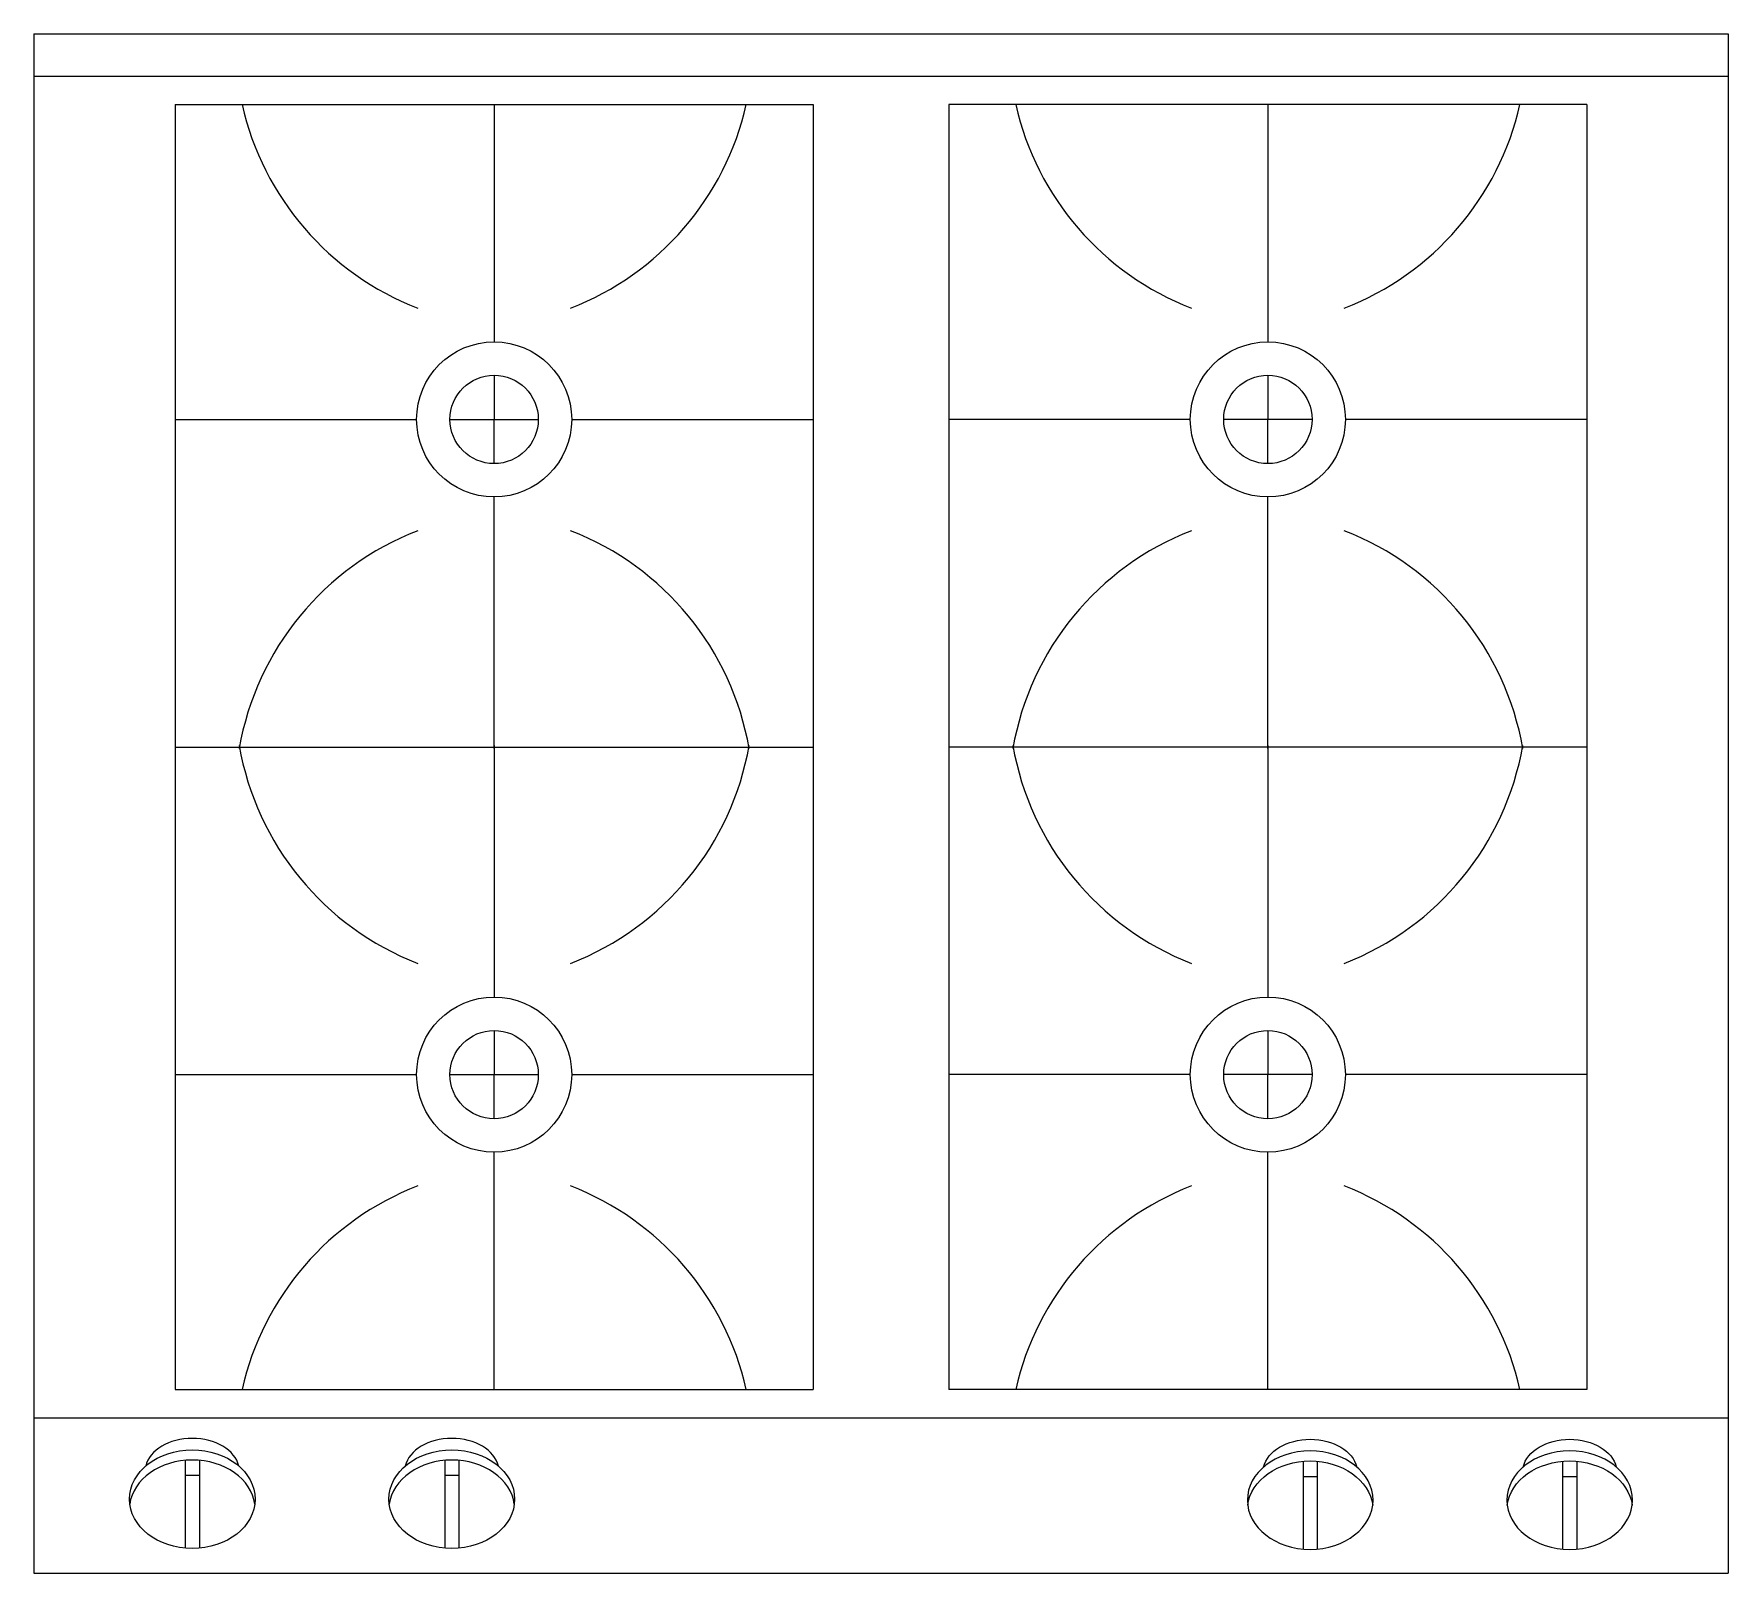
# Model space of a CAD drawing. Header units: inches. Extents: x -15 to 15, y -29.3 to -2.
import ezdxf

# ---------------------------------------------------------------- set-up
doc = ezdxf.new("R2010")
doc.units = ezdxf.units.IN
doc.header["$LTSCALE"] = 48
doc.header["$MEASUREMENT"] = 0

msp = doc.modelspace()

# ---------------------------------------------------------------- linework, layer by layer
for p, q in [((-15, -2), (15, -2)), ((-15, -2), (-15, -29.25)), ((15, -2), (15, -29.25)), ((-15, -2.75), (15, -2.75)), ((-12.5, -3.25), (-12.5, -26)), ((-12.5, -3.25), (-1.2, -3.25)), ((-6.85, -3.25), (-6.85, -7.452)), ((-1.2, -3.25), (-1.2, -26)), ((1.2, -3.25), (1.2, -26)), ((12.5, -3.25), (1.2, -3.25)), ((6.85, -3.25), (6.85, -7.452)), ((12.5, -3.25), (12.5, -26)), ((-6.85, -8.043), (-6.85, -8.825)), ((6.85, -8.043), (6.85, -8.825)), ((-12.5, -8.825), (-8.223, -8.825)), ((-7.632, -8.825), (-6.068, -8.825)), ((-6.85, -9.607), (-6.85, -8.825)), ((-5.477, -8.825), (-1.2, -8.825)), ((5.477, -8.825), (1.2, -8.825)), ((7.632, -8.825), (6.068, -8.825)), ((6.85, -9.607), (6.85, -8.825)), ((12.5, -8.825), (8.223, -8.825)), ((-6.85, -14.65), (-6.85, -10.198)), ((6.85, -14.65), (6.85, -10.198)), ((-12.5, -14.625), (-1.2, -14.625)), ((-6.85, -14.6), (-6.85, -19.052)), ((12.5, -14.625), (1.2, -14.625)), ((6.85, -14.6), (6.85, -19.052)), ((-6.85, -19.643), (-6.85, -20.425)), ((6.85, -19.643), (6.85, -20.425)), ((-12.5, -20.425), (-8.223, -20.425)), ((-7.632, -20.425), (-6.068, -20.425)), ((-6.85, -21.207), (-6.85, -20.425)), ((-5.477, -20.425), (-1.2, -20.425)), ((5.477, -20.425), (1.2, -20.425)), ((7.632, -20.425), (6.068, -20.425)), ((6.85, -21.207), (6.85, -20.425)), ((12.5, -20.425), (8.223, -20.425)), ((-6.85, -26), (-6.85, -21.798)), ((6.85, -26), (6.85, -21.798)), ((-12.5, -26), (-1.2, -26)), ((12.5, -26), (1.2, -26)), ((-15, -26.5), (15, -26.5)), ((-12.32, -27.253), (-12.32, -28.808)), ((-12.07, -27.253), (-12.07, -28.808)), ((-7.725, -27.253), (-7.725, -28.808)), ((-7.475, -27.253), (-7.475, -28.808)), ((7.475, -27.27), (7.475, -28.824)), ((7.725, -27.27), (7.725, -28.824)), ((12.07, -27.27), (12.07, -28.824)), ((12.32, -27.27), (12.32, -28.824)), ((-12.07, -27.521), (-12.32, -27.521)), ((-7.475, -27.521), (-7.725, -27.521)), ((7.475, -27.537), (7.725, -27.537)), ((12.07, -27.537), (12.32, -27.537)), ((-15, -29.25), (15, -29.25))]:
    msp.add_line(p, q)
for centre, radius in [((-6.85, -8.825), 1.373), ((6.85, -8.825), 1.373), ((-6.85, -8.825), 0.782), ((6.85, -8.825), 0.782), ((-6.85, -20.425), 1.373), ((6.85, -20.425), 1.373), ((-6.85, -20.425), 0.782), ((6.85, -20.425), 0.782)]:
    msp.add_circle(centre, radius)
for centre, start, end in [((-6.373, -2.13), 192.7674, 248.8188), ((-7.327, -2.13), 291.1812, 347.2326), ((7.327, -2.13), 192.7674, 248.8188), ((6.373, -2.13), 291.1812, 347.2326), ((-6.373, -15.52), 111.1812, 170.1161), ((-7.327, -15.52), 9.8839, 68.8188), ((7.327, -15.52), 111.1812, 170.1161), ((6.373, -15.52), 9.8839, 68.8188), ((-6.373, -13.73), 189.8839, 248.8188), ((-7.327, -13.73), 291.1812, 350.1161), ((7.327, -13.73), 189.8839, 248.8188), ((6.373, -13.73), 291.1812, 350.1161), ((-6.373, -27.12), 111.1812, 167.2326), ((-7.327, -27.12), 12.7674, 68.8188), ((7.327, -27.12), 111.1812, 167.2326), ((6.373, -27.12), 12.7674, 68.8188)]:
    msp.add_arc(centre, 5.067, start, end)
for centre, major_axis, ratio, start_param, end_param in [((-12.195, -27.449), (-0.835, 0), 0.700025, 3.302477, 6.122301), ((-7.6, -27.449), (-0.835, 0), 0.700025, 3.302477, 6.122301), ((-12.195, -28.12), (-1.113, 0), 0.7838, 3.244352, 6.180426), ((-7.6, -28.12), (-1.113, 0), 0.7838, 3.244352, 6.180426)]:
    msp.add_ellipse(centre, major_axis=major_axis, ratio=ratio, start_param=start_param, end_param=end_param)
at = {"extrusion": (0, 0, -1)}
for centre, major_axis, ratio, start_param, end_param in [((7.6, -27.466), (0.835, 0), 0.700025, 3.302477, 6.122301), ((12.195, -27.466), (0.835, 0), 0.700025, 3.302477, 6.122301), ((7.6, -28.137), (1.113, 0), 0.7838, 3.244352, 6.180426), ((12.195, -28.137), (1.113, 0), 0.7838, 3.244352, 6.180426)]:
    msp.add_ellipse(centre, major_axis=major_axis, ratio=ratio, start_param=start_param, end_param=end_param, dxfattribs=at)
for centre in [(-12.195, -27.941), (-7.6, -27.941)]:
    msp.add_ellipse(centre, major_axis=(-1.113, 0), ratio=0.7838)
for centre in [(7.6, -27.958), (12.195, -27.958)]:
    msp.add_ellipse(centre, major_axis=(1.113, 0), ratio=0.7838, dxfattribs=at)

doc.saveas('drawing.dxf')
